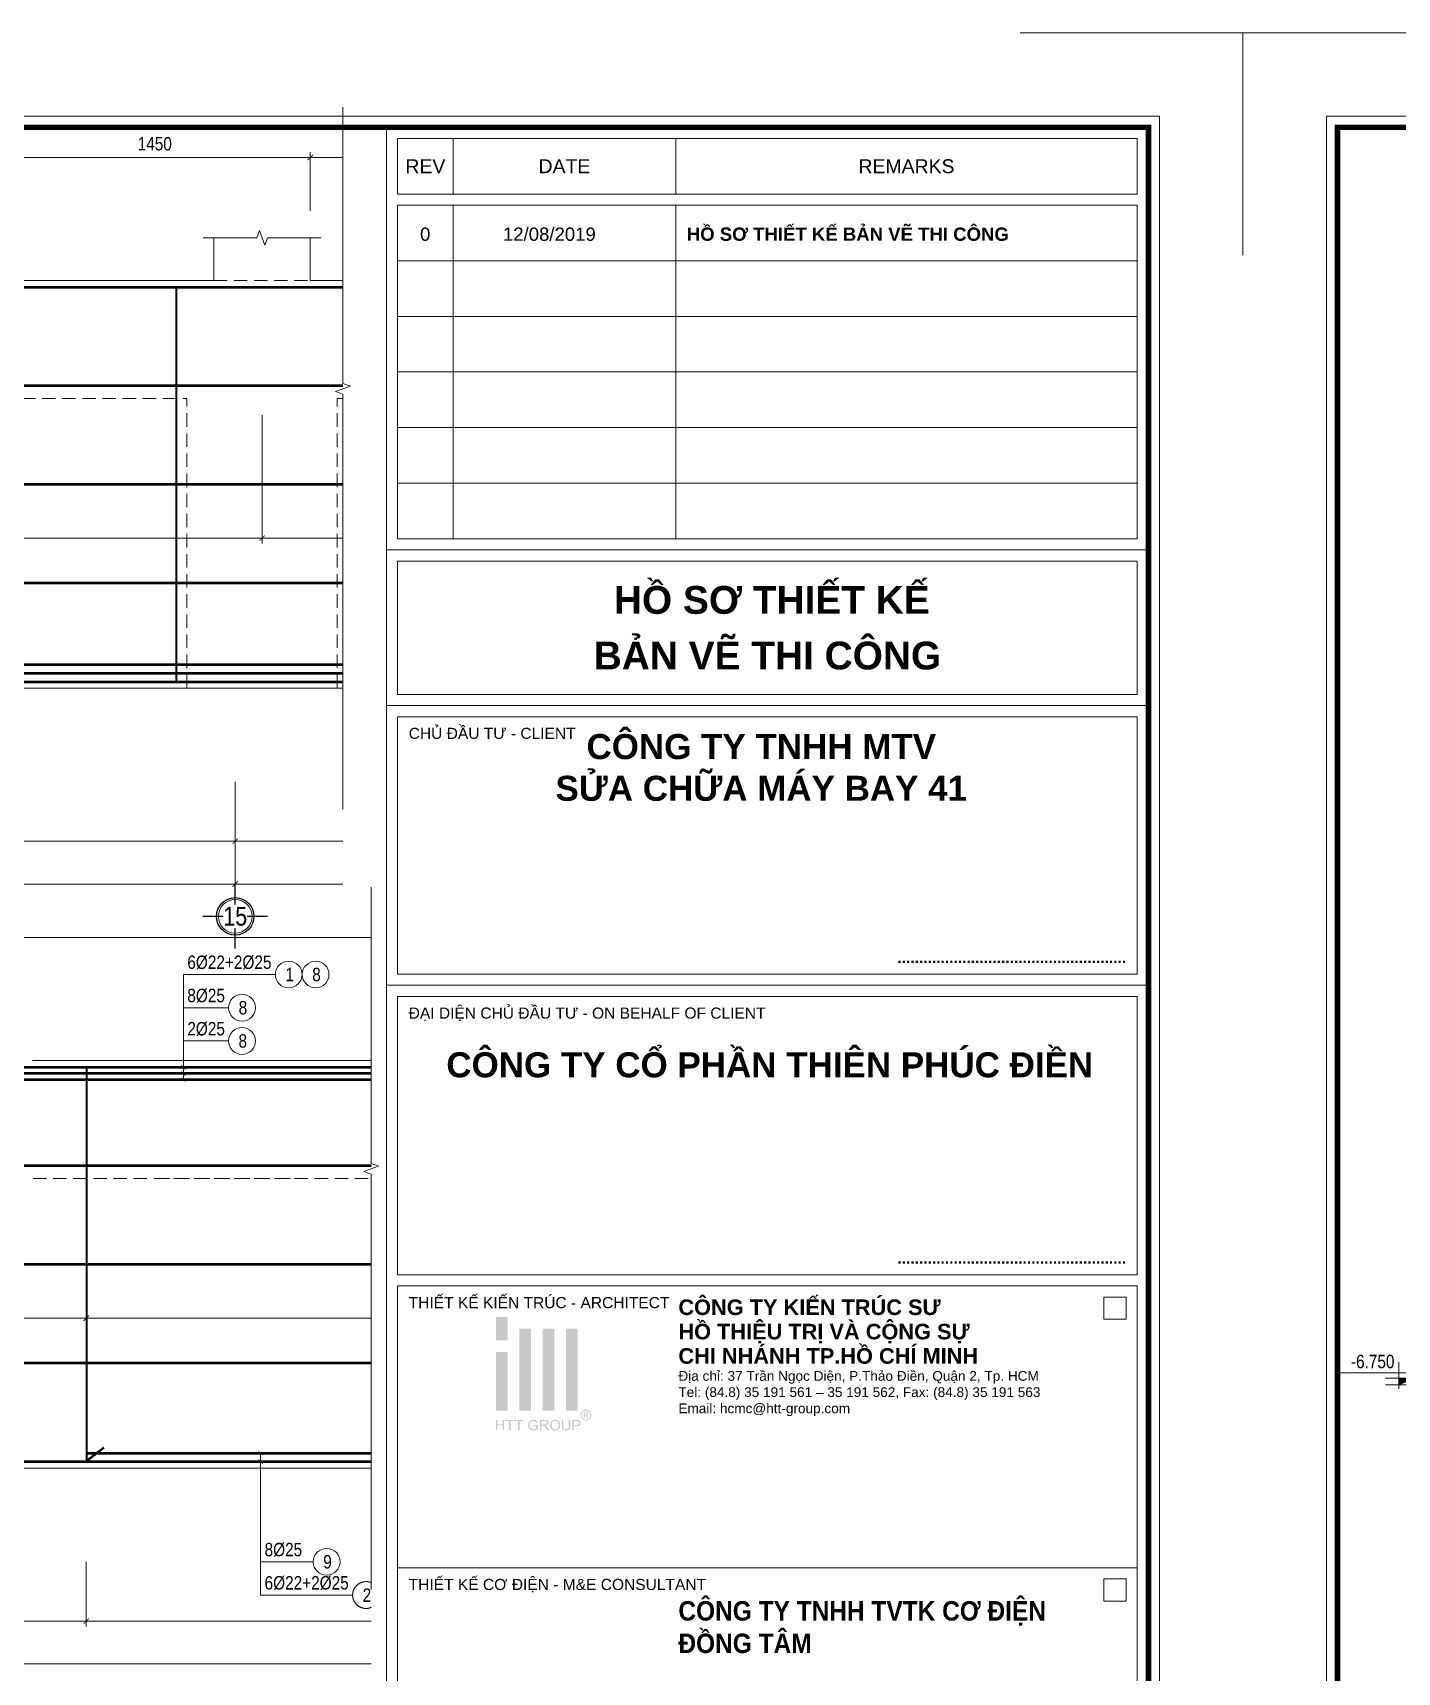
# Model space of a CAD drawing. Header units: millimetres. Extents: x 3014920 to 3563667, y -1638653 to -1356471.
# Drawn here: x 3470815 to 3477175, y -1613319 to -1605675 of the extents above; entities that cross this region are included whole.
import ezdxf
from ezdxf.enums import TextEntityAlignment as Align
from ezdxf.xclip import XClip

# ---------------------------------------------------------------- set-up
doc = ezdxf.new("R2010")
doc.units = ezdxf.units.MM
doc.header["$MEASUREMENT"] = 0
doc.header["$XCLIPFRAME"] = 0
doc.header["$PDMODE"] = 2
doc.linetypes.add('HIDDEN', pattern=[0.375, 0.25, -0.125])
doc.layers.get('0').update_dxf_attribs({"lineweight": 9})
doc.layers.get('Defpoints').update_dxf_attribs({"color": 10, "lineweight": 0})
for name, color, linetype, lineweight in [('2', 2, 'Continuous', 20), ('CDAI', 21, 'Continuous', 40), ('CTHEP', 50, 'Continuous', 50), ('DBAO', 90, 'Continuous', 13), ('DGIONG', 130, 'Continuous', 13), ('DMo', 9, 'HIDDEN', 9), ('HATCH', 154, 'Continuous', 9), ('KTH', 154, 'Continuous', 9), ('Net khuat', 8, 'HIDDEN', 13), ('TEXT', 7, 'Continuous', 15)]:
    doc.layers.add(name, color=color, linetype=linetype, lineweight=lineweight)
doc.layers.add('8', color=8, linetype='Continuous')
doc.layers.add('CHG_XX_Khung ten$0$TKTC', color=1, linetype='Continuous')
doc.styles.add('CHG_XX_Khung ten$0$A1 BORDER$0$ARIAL', font='arial.ttf')
doc.styles.add('CHG_XX_Khung ten$0$A1 BORDER$0$Arial - Bold', font='arialbd.ttf', dxfattribs={"height": 2.5})
doc.styles.add('CHG_XX_Khung ten$0$A1 BORDER$0$Title Block DD$0$ARIAL', font='arial.ttf')
doc.styles.add('CHG_XX_Khung ten$0$A1 BORDER$0$Title Block DD$0$Arial - Bold', font='arialbd.ttf', dxfattribs={"height": 2.5})
doc.styles.add('CHG_XX_Khung ten$0$arial', font='arial.ttf')
doc.styles.add('CHG_XX_Khung ten$0$Arial - Bold', font='arialbd.ttf')
doc.styles.add('CHG_XX_Khung ten$0$ArialB', font='arialbd.ttf')
doc.styles.add('HELVECONDENSE', font='VHELVCN_0.TTF')
doc.styles.add('Star-HelCon', font='VHELVCN_0.TTF')
doc.styles.add('TTP-HelCon', font='VHELVCN_0.TTF')
doc.styles.add('VNI-HELVE-CONDENSE', font='VHELVCN_0.TTF')
doc.dimstyles.new('kc-25', dxfattribs={"dimtxt": 62.5, "dimasz": 20, "dimexe": 20, "dimexo": 50, "dimgap": 25, "dimtad": 3, "dimdec": 0, "dimzin": 0, "dimdsep": 46, "dimtxsty": 'VNI-HELVE-CONDENSE', "dimblk": 'DIM', "dimcen": 2.5, "dimclrd": 256, "dimclre": 154, "dimclrt": 7, "dimaunit": 1, "dimadec": 0, "dimazin": 0, "dimtfac": 1, "dimtdec": 0, "dimtix": 1, "dimtmove": 0, "dimatfit": 3, "dimldrblk": 'DOT', "dimfxl": 1, "dimtolj": 1, "dimtzin": 0, "dimarcsym": 0})
doc.dimstyles.new('TTP-25', dxfattribs={"dimscale": 25, "dimtxt": 2.5, "dimasz": 1, "dimexe": 1, "dimexo": 1, "dimgap": 0.09, "dimtad": 0, "dimdec": 4, "dimrnd": 1, "dimzin": 9, "dimdsep": 46, "dimtxsty": 'TTP-HelCon', "dimblk": 'ARCHTICK', "dimcen": 0.09, "dimdle": 1.5, "dimclrd": 256, "dimclre": 256, "dimclrt": 7, "dimadec": 0, "dimazin": 0, "dimtfac": 1, "dimtdec": 4, "dimtmove": 0, "dimatfit": 3, "dimldrblk": 'ARCHTICK', "dimfxl": 1, "dimtvp": 1, "dimtolj": 1, "dimtzin": 0, "dimarcsym": 0})

# ---------------------------------------------------------------- blocks, each defined once
blk = doc.blocks.new('_ArchTick')
at = {"color": 0, "linetype": 'ByBlock', "const_width": 0.15}
blk.add_lwpolyline([(-0.5, -0.5), (0.5, 0.5)], dxfattribs=at)
blk = doc.blocks.new('*D1549')
at = {"layer": 'Defpoints', "color": 0, "transparency": 16777216}
for p in [(22600, -2312.3), (27750, -2312.3), (22600, -2613.3)]:
    blk.add_point(p, dxfattribs=at)
at = {"layer": 'KTH', "lineweight": -2, "transparency": 16777216}
for p, q in [((22600, -2337.3), (22600, -2638.3)), ((27750, -2337.3), (27750, -2638.3)), ((27787.5, -2613.3), (22562.5, -2613.3))]:
    blk.add_line(p, q, dxfattribs=at)
at = {"layer": 'KTH', "lineweight": -2, "transparency": 16777216, "xscale": 25, "yscale": 25, "zscale": 25, "rotation": 180}
blk.add_blockref('_ArchTick', (22600, -2613.3), dxfattribs=at)
at = {"layer": 'KTH', "lineweight": -2, "transparency": 16777216, "xscale": 25, "yscale": 25, "zscale": 25}
blk.add_blockref('_ArchTick', (27750, -2613.3), dxfattribs=at)
at = {"layer": 'KTH', "color": 7, "transparency": 16777216, "insert": (25175, -2549.5), "char_height": 62.5, "attachment_point": 5, "style": 'TTP-HelCon'}
blk.add_mtext('\\A1;5150', dxfattribs=at)
blk = doc.blocks.new('*D1551')
at = {"layer": 'Defpoints', "color": 0, "transparency": 16777216}
for p in [(25800, 574), (22950, 300), (25800, 300)]:
    blk.add_point(p, dxfattribs=at)
at = {"layer": 'KTH', "lineweight": -2, "transparency": 16777216}
for p, q in [((22912.5, 574), (25837.5, 574)), ((22950, 325), (22950, 599)), ((25800, 325), (25800, 599))]:
    blk.add_line(p, q, dxfattribs=at)
at = {"layer": 'KTH', "lineweight": -2, "transparency": 16777216, "xscale": 25, "yscale": 25, "zscale": 25, "rotation": 180}
blk.add_blockref('_ArchTick', (22950, 574), dxfattribs=at)
at = {"layer": 'KTH', "lineweight": -2, "transparency": 16777216, "xscale": 25, "yscale": 25, "zscale": 25}
blk.add_blockref('_ArchTick', (25800, 574), dxfattribs=at)
at = {"layer": 'KTH', "color": 7, "transparency": 16777216, "insert": (24375, 637.8), "char_height": 62.5, "attachment_point": 5, "style": 'TTP-HelCon'}
blk.add_mtext('\\A1;2850', dxfattribs=at)
blk = doc.blocks.new('dau truc')
blk.add_circle((0, 0), 180)
at = {"layer": '8'}
for p, q in [((0, 127), (0, 345)), ((-127, 0), (-345, 0)), ((0, -345), (0, -127)), ((345, 0), (127, 0))]:
    blk.add_line(p, q, dxfattribs=at)
blk.add_circle((0, 0), 200, dxfattribs=at)
at = {"layer": 'TEXT', "style": 'HELVECONDENSE'}
blk.add_attdef('A', text='', height=233, dxfattribs=at).set_placement((0, 0), align=Align.MIDDLE)
blk = doc.blocks.new('*D1556')
at = {"layer": 'Defpoints', "color": 0, "transparency": 16777216}
for p in [(32600, -2312.3), (41800, -2312.3), (32600, -2813.3)]:
    blk.add_point(p, dxfattribs=at)
at = {"layer": 'KTH', "lineweight": -2, "transparency": 16777216}
for p, q in [((32600, -2337.3), (32600, -2838.3)), ((41800, -2337.3), (41800, -2838.3)), ((41837.5, -2813.3), (32562.5, -2813.3))]:
    blk.add_line(p, q, dxfattribs=at)
at = {"layer": 'KTH', "lineweight": -2, "transparency": 16777216, "xscale": 25, "yscale": 25, "zscale": 25, "rotation": 180}
blk.add_blockref('_ArchTick', (32600, -2813.3), dxfattribs=at)
at = {"layer": 'KTH', "lineweight": -2, "transparency": 16777216, "xscale": 25, "yscale": 25, "zscale": 25}
blk.add_blockref('_ArchTick', (41800, -2813.3), dxfattribs=at)
at = {"layer": 'KTH', "color": 7, "transparency": 16777216, "insert": (37200, -2749.4), "char_height": 62.5, "attachment_point": 5, "style": 'TTP-HelCon'}
blk.add_mtext('\\A1;9200', dxfattribs=at)
blk = doc.blocks.new('*D1561')
at = {"layer": 'Defpoints', "color": 0, "transparency": 16777216}
for p in [(19600, -2312.3), (22600, -2312.3), (22600, -2613.3)]:
    blk.add_point(p, dxfattribs=at)
at = {"layer": 'KTH', "lineweight": -2, "transparency": 16777216}
for p, q in [((19600, -2337.3), (19600, -2638.3)), ((22600, -2337.3), (22600, -2638.3)), ((19562.5, -2613.3), (22637.5, -2613.3))]:
    blk.add_line(p, q, dxfattribs=at)
at = {"layer": 'KTH', "lineweight": -2, "transparency": 16777216, "xscale": 25, "yscale": 25, "zscale": 25, "rotation": 180}
blk.add_blockref('_ArchTick', (19600, -2613.3), dxfattribs=at)
at = {"layer": 'KTH', "lineweight": -2, "transparency": 16777216, "xscale": 25, "yscale": 25, "zscale": 25}
blk.add_blockref('_ArchTick', (22600, -2613.3), dxfattribs=at)
at = {"layer": 'KTH', "color": 7, "transparency": 16777216, "insert": (21100, -2549.5), "char_height": 62.5, "attachment_point": 5, "style": 'TTP-HelCon'}
blk.add_mtext('\\A1;3000', dxfattribs=at)
blk = doc.blocks.new('*D1563')
at = {"layer": 'Defpoints', "color": 0, "transparency": 16777216}
for p in [(36000, -2312.3), (38400, -2312.3), (38400, -2613.3)]:
    blk.add_point(p, dxfattribs=at)
at = {"layer": 'KTH', "lineweight": -2, "transparency": 16777216}
for p, q in [((36000, -2337.3), (36000, -2638.3)), ((38400, -2337.3), (38400, -2638.3)), ((35962.5, -2613.3), (38437.5, -2613.3))]:
    blk.add_line(p, q, dxfattribs=at)
at = {"layer": 'KTH', "lineweight": -2, "transparency": 16777216, "xscale": 25, "yscale": 25, "zscale": 25, "rotation": 180}
blk.add_blockref('_ArchTick', (36000, -2613.3), dxfattribs=at)
at = {"layer": 'KTH', "lineweight": -2, "transparency": 16777216, "xscale": 25, "yscale": 25, "zscale": 25}
blk.add_blockref('_ArchTick', (38400, -2613.3), dxfattribs=at)
at = {"layer": 'KTH', "color": 7, "transparency": 16777216, "insert": (37200, -2549.5), "char_height": 62.5, "attachment_point": 5, "style": 'TTP-HelCon'}
blk.add_mtext('\\A1;2400', dxfattribs=at)
blk = doc.blocks.new('*D1567')
at = {"layer": 'Defpoints', "color": 0, "transparency": 16777216}
for p in [(22600, -2312.3), (32600, -2312.3), (32600, -2813.3)]:
    blk.add_point(p, dxfattribs=at)
at = {"layer": 'KTH', "lineweight": -2, "transparency": 16777216}
for p, q in [((22600, -2337.3), (22600, -2838.3)), ((32600, -2337.3), (32600, -2838.3)), ((22562.5, -2813.3), (32637.5, -2813.3))]:
    blk.add_line(p, q, dxfattribs=at)
at = {"layer": 'KTH', "lineweight": -2, "transparency": 16777216, "xscale": 25, "yscale": 25, "zscale": 25, "rotation": 180}
blk.add_blockref('_ArchTick', (22600, -2813.3), dxfattribs=at)
at = {"layer": 'KTH', "lineweight": -2, "transparency": 16777216, "xscale": 25, "yscale": 25, "zscale": 25}
blk.add_blockref('_ArchTick', (32600, -2813.3), dxfattribs=at)
at = {"layer": 'KTH', "color": 7, "transparency": 16777216, "insert": (27600, -2749.4), "char_height": 62.5, "attachment_point": 5, "style": 'TTP-HelCon'}
blk.add_mtext('\\A1;10000', dxfattribs=at)
blk = doc.blocks.new('*D1533')
at = {"layer": 'Defpoints', "color": 0, "transparency": 16777216}
for p in [(16200, -2312.3), (22600, -2312.3), (16200, -2813.3)]:
    blk.add_point(p, dxfattribs=at)
at = {"layer": 'KTH', "lineweight": -2, "transparency": 16777216}
for p, q in [((16200, -2337.3), (16200, -2838.3)), ((22600, -2337.3), (22600, -2838.3)), ((22637.5, -2813.3), (16162.5, -2813.3))]:
    blk.add_line(p, q, dxfattribs=at)
at = {"layer": 'KTH', "lineweight": -2, "transparency": 16777216, "xscale": 25, "yscale": 25, "zscale": 25, "rotation": 180}
blk.add_blockref('_ArchTick', (16200, -2813.3), dxfattribs=at)
at = {"layer": 'KTH', "lineweight": -2, "transparency": 16777216, "xscale": 25, "yscale": 25, "zscale": 25}
blk.add_blockref('_ArchTick', (22600, -2813.3), dxfattribs=at)
at = {"layer": 'KTH', "color": 7, "transparency": 16777216, "insert": (19400, -2749.4), "char_height": 62.5, "attachment_point": 5, "style": 'TTP-HelCon'}
blk.add_mtext('\\A1;6400', dxfattribs=at)
blk = doc.blocks.new('*D1538')
at = {"layer": 'Defpoints', "color": 0, "transparency": 16777216}
for p in [(22950, 574), (21500, 300), (22950, 300)]:
    blk.add_point(p, dxfattribs=at)
at = {"layer": 'KTH', "lineweight": -2, "transparency": 16777216}
for p, q in [((21462.5, 574), (22987.5, 574)), ((21500, 325), (21500, 599)), ((22950, 325), (22950, 599))]:
    blk.add_line(p, q, dxfattribs=at)
at = {"layer": 'KTH', "lineweight": -2, "transparency": 16777216, "xscale": 25, "yscale": 25, "zscale": 25, "rotation": 180}
blk.add_blockref('_ArchTick', (21500, 574), dxfattribs=at)
at = {"layer": 'KTH', "lineweight": -2, "transparency": 16777216, "xscale": 25, "yscale": 25, "zscale": 25}
blk.add_blockref('_ArchTick', (22950, 574), dxfattribs=at)
at = {"layer": 'KTH', "color": 7, "transparency": 16777216, "insert": (22225, 637.8), "char_height": 62.5, "attachment_point": 5, "style": 'TTP-HelCon'}
blk.add_mtext('\\A1;1450', dxfattribs=at)
blk = doc.blocks.new('*D1541')
at = {"layer": 'Defpoints', "color": 0, "transparency": 16777216}
for p in [(19600, -602.9), (22725, -602.9), (22725, -1201.2)]:
    blk.add_point(p, dxfattribs=at)
at = {"layer": 'KTH', "lineweight": -2, "transparency": 16777216}
for p, q in [((19600, -627.9), (19600, -1226.2)), ((22725, -627.9), (22725, -1226.2)), ((19562.5, -1201.2), (22762.5, -1201.2))]:
    blk.add_line(p, q, dxfattribs=at)
at = {"layer": 'KTH', "lineweight": -2, "transparency": 16777216, "xscale": 25, "yscale": 25, "zscale": 25, "rotation": 180}
blk.add_blockref('_ArchTick', (19600, -1201.2), dxfattribs=at)
at = {"layer": 'KTH', "lineweight": -2, "transparency": 16777216, "xscale": 25, "yscale": 25, "zscale": 25}
blk.add_blockref('_ArchTick', (22725, -1201.2), dxfattribs=at)
at = {"layer": 'KTH', "color": 7, "transparency": 16777216, "insert": (21162.5, -1131.3), "char_height": 62.5, "attachment_point": 5, "style": 'TTP-HelCon'}
blk.add_mtext('\\A1;4Þ14a250-3', dxfattribs=at)
blk = doc.blocks.new('*D1542')
at = {"layer": 'Defpoints', "color": 0, "transparency": 16777216}
for p in [(22725, -602.9), (25675, -602.9), (22725, -1201.2)]:
    blk.add_point(p, dxfattribs=at)
at = {"layer": 'KTH', "lineweight": -2, "transparency": 16777216}
for p, q in [((22725, -627.9), (22725, -1226.2)), ((25675, -627.9), (25675, -1226.2)), ((25712.5, -1201.2), (22687.5, -1201.2))]:
    blk.add_line(p, q, dxfattribs=at)
at = {"layer": 'KTH', "lineweight": -2, "transparency": 16777216, "xscale": 25, "yscale": 25, "zscale": 25}
for p, rotation in [((22725, -1201.2), 179.9999999866598), ((25675, -1201.2), 359.9999999866598)]:
    blk.add_blockref('_ArchTick', p, dxfattribs=dict(at, rotation=rotation))
at = {"layer": 'KTH', "color": 7, "transparency": 16777216, "insert": (24200, -1131.3), "char_height": 62.5, "attachment_point": 5, "rotation": 360, "style": 'TTP-HelCon'}
blk.add_mtext('\\A1;4Þ14a250-3', dxfattribs=at)
blk = doc.blocks.new('*D1545')
at = {"layer": 'Defpoints', "color": 0, "transparency": 16777216}
for p in [(36000, -902.9), (38400, -902.9), (38400, -1201.2)]:
    blk.add_point(p, dxfattribs=at)
at = {"layer": 'KTH', "lineweight": -2, "transparency": 16777216}
for p, q in [((36000, -927.9), (36000, -1226.2)), ((38400, -927.9), (38400, -1226.2)), ((35962.5, -1201.2), (38437.5, -1201.2))]:
    blk.add_line(p, q, dxfattribs=at)
at = {"layer": 'KTH', "lineweight": -2, "transparency": 16777216, "xscale": 25, "yscale": 25, "zscale": 25, "rotation": 180}
blk.add_blockref('_ArchTick', (36000, -1201.2), dxfattribs=at)
at = {"layer": 'KTH', "lineweight": -2, "transparency": 16777216, "xscale": 25, "yscale": 25, "zscale": 25}
blk.add_blockref('_ArchTick', (38400, -1201.2), dxfattribs=at)
at = {"layer": 'KTH', "color": 7, "transparency": 16777216, "insert": (37200, -1131.3), "char_height": 62.5, "attachment_point": 5, "style": 'TTP-HelCon'}
blk.add_mtext('\\A1;4Þ14a300-3', dxfattribs=at)
blk = doc.blocks.new('DIM')
h = blk.add_hatch(color=1)
h.paths.add_polyline_path([(0.49, 0.29, 1), (0.29, 0.49), (-0.19, 0), (0.19, 0)])
h.paths.add_polyline_path([(0.19, 0), (-0.19, 0), (-0.49, -0.29, 1), (-0.29, -0.49)])
at = {"color": 9}
for p, q in [((-0.19, 0), (-1.5, 0)), ((0.19, 0), (1.5, 0))]:
    blk.add_line(p, q, dxfattribs=at)
at = {"color": 1}
for p, q in [((-0.49, -0.29), (0.29, 0.49)), ((-0.29, -0.49), (0.49, 0.29)), ((-0.19, 0), (0.19, 0))]:
    blk.add_line(p, q, dxfattribs=at)
blk.add_arc((-0.39, -0.39), 0.138, 135, 315, dxfattribs=at)
blk = doc.blocks.new('*D1514')
at = {"layer": 'Defpoints', "color": 0, "transparency": 16777216}
for p in [(40300, 574), (32600, 300), (40300, 300, 0)]:
    blk.add_point(p, dxfattribs=at)
at = {"layer": 'KTH', "lineweight": -2, "transparency": 16777216}
for p, q in [((32562.5, 574), (40337.5, 574)), ((32600, 325), (32600, 599)), ((40300, 325), (40300, 599))]:
    blk.add_line(p, q, dxfattribs=at)
at = {"layer": 'KTH', "lineweight": -2, "transparency": 16777216, "xscale": 25, "yscale": 25, "zscale": 25, "rotation": 180}
blk.add_blockref('_ArchTick', (32600, 574), dxfattribs=at)
at = {"layer": 'KTH', "lineweight": -2, "transparency": 16777216, "xscale": 25, "yscale": 25, "zscale": 25}
blk.add_blockref('_ArchTick', (40300, 574), dxfattribs=at)
at = {"layer": 'KTH', "color": 7, "transparency": 16777216, "insert": (36450, 637.8), "char_height": 62.5, "attachment_point": 5, "style": 'TTP-HelCon'}
blk.add_mtext('\\A1;7700', dxfattribs=at)
blk = doc.blocks.new('*D1490')
at = {"layer": 'Defpoints', "color": 0, "transparency": 16777216}
for p in [(38400, -2312.3), (41800, -2312.3), (41800, -2613.3)]:
    blk.add_point(p, dxfattribs=at)
at = {"layer": 'KTH', "lineweight": -2, "transparency": 16777216}
for p, q in [((38400, -2337.3), (38400, -2638.3)), ((41800, -2337.3), (41800, -2638.3)), ((38362.5, -2613.3), (41837.5, -2613.3))]:
    blk.add_line(p, q, dxfattribs=at)
at = {"layer": 'KTH', "lineweight": -2, "transparency": 16777216, "xscale": 25, "yscale": 25, "zscale": 25, "rotation": 180}
blk.add_blockref('_ArchTick', (38400, -2613.3), dxfattribs=at)
at = {"layer": 'KTH', "lineweight": -2, "transparency": 16777216, "xscale": 25, "yscale": 25, "zscale": 25}
blk.add_blockref('_ArchTick', (41800, -2613.3), dxfattribs=at)
at = {"layer": 'KTH', "color": 7, "transparency": 16777216, "insert": (40100, -2549.5), "char_height": 62.5, "attachment_point": 5, "style": 'TTP-HelCon'}
blk.add_mtext('\\A1;3400', dxfattribs=at)
blk = doc.blocks.new('*D1491')
at = {"layer": 'Defpoints', "color": 0, "transparency": 16777216}
for p in [(38400, -902.9), (41450, -902.9), (41450, -1201.2)]:
    blk.add_point(p, dxfattribs=at)
at = {"layer": 'KTH', "lineweight": -2, "transparency": 16777216}
for p, q in [((38400, -927.9), (38400, -1226.2)), ((41450, -927.9), (41450, -1226.2)), ((38362.5, -1201.2), (41487.5, -1201.2))]:
    blk.add_line(p, q, dxfattribs=at)
at = {"layer": 'KTH', "lineweight": -2, "transparency": 16777216, "xscale": 25, "yscale": 25, "zscale": 25, "rotation": 180}
blk.add_blockref('_ArchTick', (38400, -1201.2), dxfattribs=at)
at = {"layer": 'KTH', "lineweight": -2, "transparency": 16777216, "xscale": 25, "yscale": 25, "zscale": 25}
blk.add_blockref('_ArchTick', (41450, -1201.2), dxfattribs=at)
at = {"layer": 'KTH', "color": 7, "transparency": 16777216, "insert": (39925, -1131.3), "char_height": 62.5, "attachment_point": 5, "style": 'TTP-HelCon'}
blk.add_mtext('\\A1;4Þ14a250-3', dxfattribs=at)
blk = doc.blocks.new('CODE')
at = {"layer": 'DBAO'}
for p, q in [((-62.5, -20), (-62.5, 105)), ((-62.5, 0), (-137.5, 30)), ((-137.5, 30), (0, 30)), ((-137.5, 0), (0, 0)), ((-112.5, 55), (223.6, 55))]:
    blk.add_line(p, q, dxfattribs=at)
at = {"layer": 'HATCH', "color": 1}
blk.add_solid([(-62.5, 0), (-137.5, 30), (-62.5, 30)], dxfattribs=at)
blk = doc.blocks.new('2Y-34')
at = {"layer": 'KTH', "linetype": 'Continuous', "xscale": -1}
blk.add_blockref('CODE', (-422.93806, 0), dxfattribs=at)
blk.add_blockref('CODE', (-422.93806, 0), dxfattribs=at)
at = {"layer": 'TEXT', "style": 'TTP-HelCon'}
for p in [(-380.67139, 76.99499), (-380.6714, 76.99499)]:
    blk.add_text('-6.750', height=62.5, dxfattribs=at).set_placement(p, align=Align.RIGHT)
blk = doc.blocks.new('2Y-35')
at = {"layer": 'CTHEP'}
blk.add_line((44854.10409, -500), (80, -500), dxfattribs=at)
blk.add_lwpolyline([(30, -200), (30, -30), (44903.8448, -30), (44903.8448, -580.72632)], dxfattribs=at)
blk = doc.blocks.new('CHG_XX_Khung ten$0$A1 BORDER$0$HTT-Logo')
at = {"true_color": 0x134fb3}
h = blk.add_hatch(color=154, dxfattribs=at)
h.paths.add_polyline_path([(3, 29.1), (0, 29.1), (0, 23.1), (3, 23.1)])
h.paths.add_polyline_path([(3, 20.1), (0, 20.1), (0, 5.1), (3, 5.1)])
h.paths.add_polyline_path([(9, 26.1), (6, 26.1), (6, 5.1), (9, 5.1)])
h.paths.add_polyline_path([(15, 26.1), (12, 26.1), (12, 5.1), (15, 5.1)])
h.paths.add_polyline_path([(21, 26.1), (18, 26.1), (18, 5.1), (21, 5.1)])
h.paths.add_polyline_path([(2.12, 2.7), (1.76, 2.7), (1.76, 1.59), (0.36, 1.59), (0.36, 2.7), (0, 2.7), (0, 0), (0.36, 0), (0.36, 1.27), (1.76, 1.27), (1.76, 0), (2.12, 0)])
h.paths.add_polyline_path([(4.65, 2.7), (2.51, 2.7), (2.51, 2.38), (3.4, 2.38), (3.4, 0), (3.76, 0), (3.76, 2.38), (4.65, 2.38)])
h.paths.add_polyline_path([(6.95, 2.7), (4.81, 2.7), (4.81, 2.38), (5.7, 2.38), (5.7, 0), (6.06, 0), (6.06, 2.38), (6.95, 2.38)])
h.paths.add_polyline_path([(8.64, 1.36), (8.64, 1.41), (8.66, 1.58), (8.69, 1.75), (8.75, 1.9), (8.81, 2.03), (8.92, 2.17), (9.05, 2.28), (9.2, 2.37), (9.29, 2.39), (9.45, 2.43), (9.65, 2.44), (9.84, 2.42), (10, 2.37), (10.14, 2.29), (10.26, 2.18), (10.34, 2.03), (10.41, 1.86), (10.73, 1.95), (10.68, 2.11), (10.61, 2.26), (10.53, 2.39), (10.45, 2.47), (10.31, 2.57), (10.16, 2.65), (10.13, 2.66), (9.97, 2.71), (9.8, 2.74), (9.63, 2.75), (9.55, 2.74), (9.38, 2.73), (9.21, 2.7), (9.06, 2.65), (8.91, 2.58), (8.88, 2.56), (8.75, 2.47), (8.63, 2.36), (8.53, 2.23), (8.44, 2.07), (8.41, 1.99), (8.35, 1.84), (8.31, 1.68), (8.28, 1.51), (8.27, 1.34), (8.28, 1.26), (8.29, 1.09), (8.32, 0.92), (8.38, 0.77), (8.44, 0.62), (8.46, 0.58), (8.55, 0.44), (8.66, 0.32), (8.79, 0.21), (8.93, 0.12), (9, 0.09), (9.15, 0.03), (9.31, -0.01), (9.48, -0.04), (9.65, -0.05), (9.73, -0.04), (9.9, -0.03), (10.07, 0.01), (10.23, 0.06), (10.34, 0.11), (10.48, 0.18), (10.63, 0.27), (10.77, 0.38), (10.77, 1.38), (9.63, 1.38), (9.63, 1.06), (10.42, 1.06), (10.42, 0.56), (10.39, 0.53), (10.26, 0.45), (10.09, 0.37), (9.96, 0.32), (9.8, 0.29), (9.63, 0.28), (9.62, 0.28), (9.45, 0.29), (9.28, 0.33), (9.12, 0.4), (8.97, 0.49), (8.86, 0.61), (8.77, 0.75), (8.73, 0.85), (8.68, 1), (8.65, 1.17)])
h.paths.add_polyline_path([(13.16, 1.39), (13.28, 1.48), (13.3, 1.51), (13.39, 1.64), (13.44, 1.79), (13.46, 1.96), (13.46, 2.06), (13.42, 2.22), (13.35, 2.37), (13.31, 2.43), (13.19, 2.55), (13.05, 2.63), (13.01, 2.64), (12.87, 2.67), (12.7, 2.69), (12.5, 2.7), (11.3, 2.7), (11.3, 0), (11.66, 0), (11.66, 1.2), (12.07, 1.2), (12.11, 1.2), (12.28, 1.19), (12.44, 1.11), (12.49, 1.07), (12.62, 0.93), (12.67, 0.86), (12.77, 0.73), (12.88, 0.56), (13.23, 0), (13.68, 0), (13.21, 0.73), (13.13, 0.85), (13.03, 0.98), (12.92, 1.09), (12.86, 1.14), (12.7, 1.23), (12.86, 1.26), (13.03, 1.31)])
h.paths.add_polyline_path([(11.66, 1.51), (11.66, 2.4), (12.51, 2.4), (12.67, 2.39), (12.83, 2.35), (12.97, 2.27), (13.06, 2.13), (13.09, 1.96), (13.08, 1.87), (13.02, 1.72), (12.96, 1.64), (12.8, 1.55), (12.62, 1.52), (12.43, 1.51)], flags=16)
h.paths.add_polyline_path([(16.49, 1.43), (16.48, 1.6), (16.44, 1.77), (16.4, 1.92), (16.34, 2.07), (16.33, 2.09), (16.24, 2.23), (16.14, 2.36), (16.02, 2.47), (15.88, 2.57), (15.85, 2.59), (15.7, 2.66), (15.54, 2.71), (15.38, 2.74), (15.2, 2.75), (15.15, 2.75), (14.98, 2.73), (14.82, 2.7), (14.66, 2.64), (14.52, 2.57), (14.39, 2.48), (14.27, 2.37), (14.18, 2.26), (14.1, 2.14), (14.03, 2), (13.98, 1.84), (13.94, 1.68), (13.92, 1.5), (13.91, 1.31), (13.91, 1.29), (13.92, 1.12), (13.95, 0.96), (14, 0.8), (14.07, 0.64), (14.07, 0.62), (14.16, 0.48), (14.26, 0.35), (14.38, 0.23), (14.52, 0.14), (14.56, 0.12), (14.71, 0.04), (14.86, -0.01), (15.03, -0.04), (15.2, -0.05), (15.21, -0.05), (15.38, -0.03), (15.55, 0), (15.7, 0.05), (15.86, 0.12), (15.87, 0.13), (16.01, 0.22), (16.13, 0.33), (16.24, 0.46), (16.33, 0.61), (16.36, 0.69), (16.42, 0.84), (16.46, 1), (16.48, 1.17), (16.49, 1.35)])
h.paths.add_polyline_path([(14.28, 1.45), (14.3, 1.64), (14.34, 1.81), (14.4, 1.95), (14.47, 2.08), (14.57, 2.2), (14.73, 2.32), (14.88, 2.38), (15.04, 2.43), (15.21, 2.44), (15.38, 2.42), (15.54, 2.38), (15.69, 2.31), (15.82, 2.2), (15.93, 2.07), (16.01, 1.93), (16.04, 1.85), (16.09, 1.7), (16.12, 1.53), (16.12, 1.32), (16.11, 1.12), (16.08, 0.95), (16.03, 0.79), (15.96, 0.66), (15.86, 0.54), (15.8, 0.48), (15.67, 0.38), (15.53, 0.32), (15.37, 0.27), (15.2, 0.26), (15.12, 0.26), (14.95, 0.29), (14.8, 0.35), (14.67, 0.43), (14.54, 0.54), (14.45, 0.66), (14.37, 0.8), (14.32, 0.95), (14.29, 1.12), (14.28, 1.31)], flags=16)
h.paths.add_polyline_path([(17.31, 2.7), (16.96, 2.7), (16.96, 1.12), (16.96, 0.93), (16.98, 0.75), (17.02, 0.6), (17.06, 0.46), (17.07, 0.44), (17.15, 0.3), (17.27, 0.18), (17.4, 0.08), (17.51, 0.03), (17.67, -0.01), (17.84, -0.04), (18.02, -0.05), (18.2, -0.04), (18.37, -0.01), (18.52, 0.04), (18.66, 0.1), (18.68, 0.12), (18.81, 0.22), (18.91, 0.35), (18.99, 0.49), (19.02, 0.61), (19.06, 0.76), (19.07, 0.94), (19.08, 1.14), (19.08, 2.7), (18.72, 2.7), (18.72, 1.14), (18.72, 1.06), (18.71, 0.86), (18.68, 0.69), (18.62, 0.55), (18.55, 0.45), (18.49, 0.4), (18.36, 0.33), (18.19, 0.29), (17.99, 0.28), (17.92, 0.28), (17.75, 0.31), (17.6, 0.37), (17.46, 0.48), (17.38, 0.63), (17.34, 0.77), (17.32, 0.94), (17.31, 1.14)])
h.paths.add_polyline_path([(21.42, 1.25), (21.52, 1.34), (21.6, 1.45), (21.67, 1.59), (21.72, 1.75), (21.73, 1.92), (21.73, 1.97), (21.71, 2.13), (21.65, 2.29), (21.56, 2.44), (21.44, 2.55), (21.42, 2.56), (21.27, 2.63), (21.1, 2.67), (21.05, 2.68), (20.89, 2.7), (20.69, 2.7), (19.67, 2.7), (19.67, 0), (20.03, 0), (20.03, 1.1), (20.72, 1.1), (20.76, 1.1), (20.96, 1.11), (21.14, 1.14), (21.29, 1.19)])
h.paths.add_polyline_path([(20.03, 1.42), (20.03, 2.38), (20.72, 2.38), (20.93, 2.37), (21.06, 2.36), (21.16, 2.31), (21.28, 2.2), (21.34, 2.08), (21.37, 1.91), (21.36, 1.82), (21.31, 1.67), (21.22, 1.54), (21.09, 1.47), (20.93, 1.43), (20.73, 1.42)], flags=16)
h.paths.add_polyline_path([(23.87, 2.76), (24.01, 2.85), (24.13, 2.96), (24.24, 3.09), (24.33, 3.24), (24.35, 3.28), (24.42, 3.44), (24.47, 3.6), (24.5, 3.76), (24.51, 3.93), (24.51, 3.98), (24.49, 4.15), (24.46, 4.31), (24.4, 4.47), (24.33, 4.62), (24.29, 4.69), (24.19, 4.82), (24.08, 4.94), (23.95, 5.05), (23.81, 5.14), (23.77, 5.16), (23.61, 5.23), (23.45, 5.28), (23.29, 5.31), (23.12, 5.32), (23.08, 5.31), (22.92, 5.3), (22.76, 5.27), (22.6, 5.21), (22.44, 5.14), (22.38, 5.1), (22.24, 5.01), (22.12, 4.89), (22.01, 4.77), (21.92, 4.62), (21.89, 4.57), (21.82, 4.41), (21.77, 4.25), (21.74, 4.09), (21.73, 3.93), (21.73, 3.87), (21.75, 3.71), (21.79, 3.55), (21.84, 3.39), (21.92, 3.24), (21.95, 3.18), (22.05, 3.04), (22.16, 2.92), (22.29, 2.81), (22.43, 2.72), (22.48, 2.7), (22.64, 2.63), (22.79, 2.58), (22.96, 2.55), (23.12, 2.54), (23.18, 2.54), (23.34, 2.55), (23.5, 2.59), (23.66, 2.65), (23.82, 2.72)])
h.paths.add_polyline_path([(22.55, 2.92), (22.45, 2.98), (22.32, 3.09), (22.21, 3.21), (22.12, 3.35), (22.07, 3.44), (22.01, 3.6), (21.98, 3.76), (21.96, 3.93), (21.97, 4.03), (22, 4.19), (22.05, 4.35), (22.12, 4.51), (22.18, 4.61), (22.29, 4.73), (22.41, 4.85), (22.56, 4.94), (22.64, 4.98), (22.8, 5.04), (22.96, 5.07), (23.12, 5.09), (23.21, 5.08), (23.37, 5.06), (23.53, 5.01), (23.69, 4.94), (23.79, 4.88), (23.92, 4.77), (24.03, 4.65), (24.13, 4.51), (24.17, 4.41), (24.23, 4.25), (24.27, 4.09), (24.28, 3.93), (24.28, 3.83), (24.25, 3.67), (24.2, 3.51), (24.13, 3.35), (24.07, 3.25), (23.96, 3.13), (23.84, 3.01), (23.7, 2.92), (23.61, 2.87), (23.45, 2.81), (23.29, 2.78), (23.12, 2.77), (23.02, 2.77), (22.86, 2.8), (22.7, 2.85)], flags=16)
h.paths.add_polyline_path([(22.51, 3.16), (22.51, 4.65), (23.03, 4.65), (23.23, 4.64), (23.4, 4.62), (23.55, 4.52), (23.6, 4.47), (23.66, 4.31), (23.67, 4.25), (23.64, 4.09), (23.55, 3.96), (23.42, 3.87), (23.24, 3.82), (23.37, 3.75), (23.46, 3.64), (23.57, 3.47), (23.77, 3.16), (23.47, 3.16), (23.34, 3.39), (23.23, 3.58), (23.14, 3.7), (23.09, 3.74), (22.94, 3.79), (22.9, 3.79), (22.76, 3.79), (22.76, 3.16)], flags=0)
h.paths.add_polyline_path([(22.76, 4), (22.76, 4.45), (23.03, 4.45), (23.13, 4.45), (23.27, 4.42), (23.37, 4.35), (23.41, 4.21), (23.33, 4.06), (23.24, 4.02), (23.05, 4)], flags=0)
blk = doc.blocks.new('CHG_XX_Khung ten')
for p, q in [((687, 577), (687, 17)), ((687, 501), (824, 501)), ((687, 473), (824, 473)), ((687, 422.69), (824, 422.69))]:
    blk.add_line(p, q)
at = {"linetype": 'Continuous'}
for p, q in [((699, 575), (699, 565)), ((739, 575), (739, 565)), ((699, 563), (699, 503)), ((739, 563), (739, 503))]:
    blk.add_line(p, q, dxfattribs=at)
for points in [[(15, 579), (826, 579), (826, 15), (15, 15)], [(816, 362.62), (820, 362.62), (820, 366.62), (816, 366.62)], [(816, 311.93), (820, 311.93), (820, 315.93), (816, 315.93)]]:
    blk.add_lwpolyline(points, close=True)
at = {"color": 4, "linetype": 'Continuous', "const_width": 1}
blk.add_lwpolyline([(17, 577), (824, 577), (824, 17), (17, 17)], close=True, dxfattribs=at)
at = {"linetype": 'Continuous'}
for points in [[(822, 565), (689, 565), (689, 575), (822, 575)], [(822, 553), (689, 553), (689, 563), (822, 563)], [(822, 543), (689, 543), (689, 553), (822, 553)], [(822, 533), (689, 533), (689, 543), (822, 543)], [(822, 523), (689, 523), (689, 533), (822, 533)], [(822, 513), (689, 513), (689, 523), (822, 523)], [(822, 503), (689, 503), (689, 513), (822, 513)], [(689, 499), (822, 499), (822, 475), (689, 475)], [(689, 368.62), (822, 368.62), (822, 317.93), (689, 317.93)], [(689, 317.93), (822, 317.93), (822, 289.93), (689, 289.93)]]:
    blk.add_lwpolyline(points, close=True, dxfattribs=at)
at = {"layer": 'Defpoints', "color": 1, "ltscale": 2}
for points in [[(40.06, 594), (0, 594), (0, 554)], [(800.94, 594), (841, 594), (841, 554)]]:
    blk.add_lwpolyline(points, dxfattribs=at)
at = {"xscale": 0.7, "yscale": 0.7, "zscale": 0.7}
blk.add_blockref('CHG_XX_Khung ten$0$A1 BORDER$0$HTT-Logo', (706.68, 342.64), dxfattribs=at)
for s, height, style, p in [('REV', 2.5, 'CHG_XX_Khung ten$0$A1 BORDER$0$ARIAL', (694, 570)), ('DATE', 2.5, 'CHG_XX_Khung ten$0$A1 BORDER$0$ARIAL', (719, 570)), ('REMARKS', 2.5, 'CHG_XX_Khung ten$0$A1 BORDER$0$ARIAL', (780.5, 570)), ('0', 2.39, 'CHG_XX_Khung ten$0$arial', (693.97, 557.78)), ('12/08/2019', 2.389, 'CHG_XX_Khung ten$0$arial', (716.29, 557.78))]:
    blk.add_text(s, height=height, dxfattribs=dict(style=style)).set_placement(p, align=Align.MIDDLE_CENTER)
for s, height, style, p in [('HỒ SƠ THIẾT KẾ BẢN VẼ THI CÔNG', 2.3887, 'CHG_XX_Khung ten$0$ArialB', (741, 557.78)), ('CHỦ ĐẦU TƯ - CLIENT', 2, 'CHG_XX_Khung ten$0$A1 BORDER$0$Title Block DD$0$ARIAL', (691, 468)), ('ĐẠI DIỆN CHỦ ĐẦU TƯ - ON BEHALF OF CLIENT ', 2, 'CHG_XX_Khung ten$0$A1 BORDER$0$Title Block DD$0$ARIAL', (691, 417.69)), ('THIẾT KẾ KIẾN TRÚC - ARCHITECT', 2, 'CHG_XX_Khung ten$0$A1 BORDER$0$ARIAL', (691, 365.62)), ('THIẾT KẾ CƠ ĐIỆN - M&E CONSULTANT', 2, 'CHG_XX_Khung ten$0$A1 BORDER$0$ARIAL', (691, 314.93))]:
    blk.add_text(s, height=height, dxfattribs=dict(style=style)).set_placement(p, align=Align.MIDDLE_LEFT)
at = {"style": 'CHG_XX_Khung ten$0$A1 BORDER$0$Title Block DD$0$Arial - Bold'}
for p in [(820, 427.69), (820, 373.62)]:
    blk.add_text('.....................................................', height=2, dxfattribs=at).set_placement(p, align=Align.MIDDLE_RIGHT)
at = {"ltscale": 10, "insert": (739.49, 366.19), "char_height": 2.8, "width": 76.248, "attachment_point": 1, "line_spacing_factor": 0.938532, "style": 'CHG_XX_Khung ten$0$A1 BORDER$0$Arial - Bold'}
blk.add_mtext('CÔNG TY KIẾN TRÚC SƯ\\PHỒ THIỆU TRỊ VÀ CỘNG SỰ\\PCHI NHÁNH TP.HỒ CHÍ MINH', dxfattribs=at)
at = {"ltscale": 10}
for s, insert, char_height, width, attachment_point, style in [('Địa chỉ: 37 Trần Ngọc Diện, P.Thảo Điền, Quận 2, Tp. HCM\\PTel: (84.8) 35 191 561 – 35 191 562, Fax: (84.8) 35 191 563\\PEmail: hcmc@htt-group.com', (739.49, 345.2), 1.75, 83.001, 7, 'CHG_XX_Khung ten$0$A1 BORDER$0$ARIAL'), ('{\\W0.9;CÔNG TY TNHH TVTK CƠ ĐIỆN \\PĐỒNG TÂM}', (739.49, 311.93), 3.5, 76.248, 1, 'CHG_XX_Khung ten$0$A1 BORDER$0$Arial - Bold')]:
    blk.add_mtext(s, dxfattribs=dict(at, insert=insert, char_height=char_height, width=width, attachment_point=attachment_point, style=style))
at = {"layer": 'CHG_XX_Khung ten$0$TKTC', "style": 'CHG_XX_Khung ten$0$Arial - Bold'}
for s, p in [('HỒ SƠ THIẾT KẾ', (756.29, 492)), ('BẢN VẼ THI CÔNG', (755.5, 482))]:
    blk.add_text(s, height=5, dxfattribs=at).set_placement(p, align=Align.MIDDLE_CENTER)
at = {"ltscale": 10, "char_height": 4.5, "attachment_point": 2, "style": 'CHG_XX_Khung ten$0$A1 BORDER$0$Title Block DD$0$Arial - Bold', "bg_fill": 2}
for s, insert, width in [('CÔNG TY TNHH MTV\\PSỬA CHỮA MÁY BAY 41', (754.39, 467.87), 83.001), ('CÔNG TY CỔ PHẦN THIÊN PHÚC ĐIỀN', (755.91, 410.64), 121.2929)]:
    blk.add_mtext(s, dxfattribs=dict(at, insert=insert, width=width))
at = {"linetype": 'Continuous'}
for points in [[(689, 471), (822, 471), (822, 424.69), (689, 424.69)], [(689, 420.69), (822, 420.69), (822, 370.62), (689, 370.62)]]:
    blk.add_lwpolyline(points, close=True, dxfattribs=at)
blk = doc.blocks.new('2Y-33')
at = {"layer": 'CDAI'}
blk.add_lwpolyline([(22324.99998, -30), (22324.99998, -1870)], dxfattribs=at)
at = {"layer": 'CDAI', "elevation": 0}
blk.add_lwpolyline([(38401.19348, -30), (38401.19348, -1870)], dxfattribs=at)
at = {"layer": 'CTHEP'}
for p, q in [((40299.99998, -60), (34099.99248, -60)), ((40299.99998, -90), (34099.99248, -90)), ((73731.99983, -490), (6753.45448, -490)), ((73719.76007, -950), (6753.45448, -950)), ((73719.76007, -1410), (6753.45448, -1410)), ((38481.42588, -1805.4745), (38399.99998, -1870)), ((6614.26151, -1870), (73770.00002, -1870))]:
    blk.add_line(p, q, dxfattribs=at)
for points in [[(6609.38628, -529.99859), (6609.38628, -30), (73770.00002, -30), (73770.00002, -530.00001)], [(19599.99998, -1790), (35999.99998, -1790)], [(19599.99998, -1830), (35999.99998, -1830)], [(38399.99998, -1830), (44949.99998, -1830)], [(38399.99998, -1830), (44949.99998, -1830)]]:
    blk.add_lwpolyline(points, dxfattribs=at)
at = {"layer": 'DBAO', "linetype": 'Continuous'}
for p, q in [((22499.99998, 200), (22499.99998, 0)), ((22949.99998, 0), (22949.99998, 200)), ((16199.99998, 0), (22499.99998, 0)), ((22949.99998, 0), (25799.99998, 0)), ((38149.99991, 0), (41499.99998, 0)), ((6568.4461, -1900), (73799.99996, -1900))]:
    blk.add_line(p, q, dxfattribs=at)
at = {"layer": 'DGIONG', "linetype": 'Continuous', "flags": 128}
blk.add_lwpolyline([(22999.99998, 200), (22749.99998, 200), (22737.49998, 165.65653), (22712.49998, 234.34347), (22699.99998, 200), (22449.98498, 200)], dxfattribs=at)
at = {"layer": 'DGIONG'}
for centre in [(39344.10472, 401.49755), (39469.10472, 401.49755), (39126.21522, 246.51655), (39126.21522, 91.53573), (39520.51343, -2336.94948), (39704.20643, -2491.93043)]:
    blk.add_circle(centre, 62.5, dxfattribs=at)
at = {"layer": 'Net khuat', "ltscale": 250}
for p, q in [((22499.99998, 0), (22949.99998, 0)), ((16074.99999, -550), (22375.00006, -550)), ((22375.00006, -1900), (22375.00006, -550)), ((23075.00006, -550), (25675, -550)), ((23075.00006, -1900), (23075.00006, -550)), ((38151.99302, -550), (41499.99262, -550)), ((38724.99998, -550), (39349.99252, -550))]:
    blk.add_line(p, q, dxfattribs=at)
at = {"layer": '2', "ltscale": 300}
ref = blk.add_blockref('dau truc', (22599.99998, -2964.14676), dxfattribs=dict(at, xscale=0.436713129747659, yscale=0.436713129747659, zscale=0.436713129747659))
ref.add_attrib('A', '15', dxfattribs={"layer": 'TEXT', "height": 87.5, "style": 'HELVECONDENSE'}).set_placement((22599.99998, -2964.14676), align=Align.MIDDLE)
at = {"layer": 'TEXT', "style": 'TTP-HelCon'}
for s, p in [('6Þ22+2Þ25', (38871.29684, 427.3505, 0)), ('8Þ25', (38871.29684, 272.3695, 0)), ('8Þ25', (39231.39856, -2311.09648, 0)), ('6Þ22+2Þ25', (39231.39856, -2466.07749, 0))]:
    blk.add_text(s, height=62.5, dxfattribs=at).set_placement(p)
at = {"layer": 'TEXT', "style": 'Star-HelCon'}
for s, p in [('1', (39348.27139, 401.49755)), ('8', (39473.27139, 401.49755)), ('8', (39130.38189, 246.51655)), ('8', (39129.68039, 91.53891)), ('9', (39524.6801, -2336.94948)), ('2', (39708.3731, -2491.93043))]:
    blk.add_text(s, height=62.5, dxfattribs=at).set_placement(p, align=Align.MIDDLE)
at = {"layer": 'TEXT', "color": 1, "style": 'TTP-HelCon'}
blk.add_text('2Þ25', height=62.5, dxfattribs=at).set_placement((38871.29684, 117.38868, 0))
at = {"layer": 'KTH'}
for base, p1, p2, picture, middle in [((22950.00006, 574.00461), (21499.99998, 300), (22950.00006, 300), '*D1538', (22225.00002, 637.83794)), ((25799.99998, 574.00461), (22950.00006, 300), (25799.99998, 300), '*D1551', (24375.00002, 637.83794)), ((22599.99998, -2613.32649), (27749.99998, -2312.28223), (22599.99998, -2312.28223), '*D1549', (25174.99998, -2549.49315)), ((32599.99998, -2813.28223), (22599.99998, -2312.28223), (32599.99998, -2312.28223), '*D1567', (27599.99998, -2749.44889))]:
    dim = blk.add_linear_dim(base=base, p1=p1, p2=p2, angle=180, dimstyle='TTP-25', override={"dimtmove": 1}, dxfattribs=at)
    dim.commit()
    dim.dimension.update_dxf_attribs({"geometry": picture, "text_midpoint": middle})
for base, p1, p2, picture, middle in [((40299.99998, 574.00461), (32599.99248, 300), (40299.99998, 300, 0), '*D1514', (36449.99623, 637.83794)), ((16199.99998, -2813.28223), (22599.99998, -2312.28223), (16199.99998, -2312.28223), '*D1533', (19399.99998, -2749.44889)), ((22599.99998, -2613.32649), (19599.99998, -2312.28223), (22599.99998, -2312.28223), '*D1561', (21099.99998, -2549.49315)), ((32599.99998, -2813.28223), (41799.99998, -2312.28223), (32599.99998, -2312.28223), '*D1556', (37199.99998, -2749.44889)), ((38399.99998, -2613.32649), (35999.99998, -2312.28223), (38399.99998, -2312.28223), '*D1563', (37199.99998, -2549.49315)), ((41799.99998, -2613.32649), (38399.99998, -2312.28223), (41799.99998, -2312.28223), '*D1490', (40099.99998, -2549.49315))]:
    dim = blk.add_linear_dim(base=base, p1=p1, p2=p2, dimstyle='TTP-25', override={"dimtmove": 1}, dxfattribs=at)
    dim.commit()
    dim.dimension.update_dxf_attribs({"geometry": picture, "text_midpoint": middle})
for base, p1, p2, angle, text, picture, middle in [((22724.99998, -1201.20202), (19599.99998, -602.86333), (22724.99998, -602.86333), 0.000000013, '4Þ14a250-3', '*D1541', (21162.49998, -1131.28536)), ((22724.99998, -1201.20202), (25675, -602.86333), (22724.99998, -602.86333), 179.999999987, '4Þ14a250-3', '*D1542', (24199.99999, -1131.28536)), ((38399.99998, -1201.20202), (35999.99998, -902.86333), (38399.99998, -902.86333), 0.000000013, '4Þ14a300-3', '*D1545', (37199.99998, -1131.28536)), ((41449.98512, -1201.20202), (38399.99998, -902.86333), (41449.98512, -902.86333), 0.000000013, '4Þ14a250-3', '*D1491', (39924.99255, -1131.28536))]:
    dim = blk.add_linear_dim(base=base, p1=p1, p2=p2, angle=angle, text=text, dimstyle='TTP-25', override={"dimtmove": 1}, dxfattribs=at)
    dim.commit()
    dim.dimension.update_dxf_attribs({"geometry": picture, "text_midpoint": middle})
at = {"layer": 'DGIONG'}
for points in [[(38852.785, -31.53555), (38852.78481, 401.49755), (39281.60472, 401.49755)], [(38852.78499, -61.53555), (38852.78481, 246.51655), (39063.71522, 246.51655)], [(38852.78499, -90), (38852.7849, 92.4905), (39063.71522, 91.53573)], [(39212.88675, -1830), (39212.88652, -2336.94943), (39458.01343, -2336.94943)], [(39212.88671, -1870), (39212.88652, -2491.93043), (39641.70643, -2491.93043)]]:
    blk.add_leader(points, dimstyle='kc-25', override={"dimtad": 0, "dimldrblk": 'ArchTick', "dimfxl": 100, "dimarcsym": 1}, dxfattribs=at)

msp = doc.modelspace()

# ---------------------------------------------------------------- linework, layer by layer
at = {"layer": 'DGIONG', "linetype": 'Continuous', "flags": 128}
msp.add_lwpolyline([(3472261.18261, -1609296.74566), (3472261.1827, -1607360.18953), (3472226.83923, -1607347.68953), (3472295.52617, -1607322.68953), (3472261.1827, -1607310.18953), (3472261.18259, -1606021.74106)], dxfattribs=at)
at = {"layer": 'DGIONG', "linetype": 'Continuous', "elevation": 0, "flags": 128}
msp.add_lwpolyline([(3472392.34633, -1612933.44874), (3472392.34641, -1610996.89261), (3472358.00295, -1610984.39261), (3472426.68988, -1610959.39261), (3472392.34641, -1610946.89261), (3472392.34631, -1609658.44414)], dxfattribs=at)

# ---------------------------------------------------------------- block references
at = {"layer": 'DGIONG', "color": 5}
ref = msp.add_blockref('2Y-33', (3449158.97826, -1606830.64002), dxfattribs=at)
XClip(ref).set_block_clipping_path([(5892.2361353179, -3711.0593228722), (23102.2043261388, 808.8989628269)])
ref = msp.add_blockref('2Y-33', (3432664.42106, -1610467.3431), dxfattribs=at)
XClip(ref).set_block_clipping_path([(22517.9570512222, -3711.059322871), (39727.9252420431, 808.8989628281)])
at = {"layer": 'DMo'}
ref = msp.add_blockref('2Y-34', (3477543.03062, -1611978.45599), dxfattribs=at)
XClip(ref).set_block_clipping_path([(-706.9756145179, -2535.230391955), (12644.1557228318, 962.4081080449)])
ref = msp.add_blockref('2Y-35', (3467294.5175, -1612416.44029), dxfattribs=at)
XClip(ref).set_block_clipping_path([(31561.7433412508, -2904.0750034638), (48579.2808579239, 1308.7115025851)])

# ---------------------------------------------------------------- next in the draw order: block references
at = {"color": 5, "xscale": 25.92478421704392, "yscale": 25.92478421704392, "zscale": 25.92478421704392}
msp.add_blockref('CHG_XX_Khung ten', (3454653.49788, -1621074.38806), dxfattribs=at)

# ---------------------------------------------------------------- next in the draw order: block references
msp.add_blockref('CHG_XX_Khung ten', (3476456.24141, -1621074.38806), dxfattribs=at)

doc.saveas('drawing.dxf')
